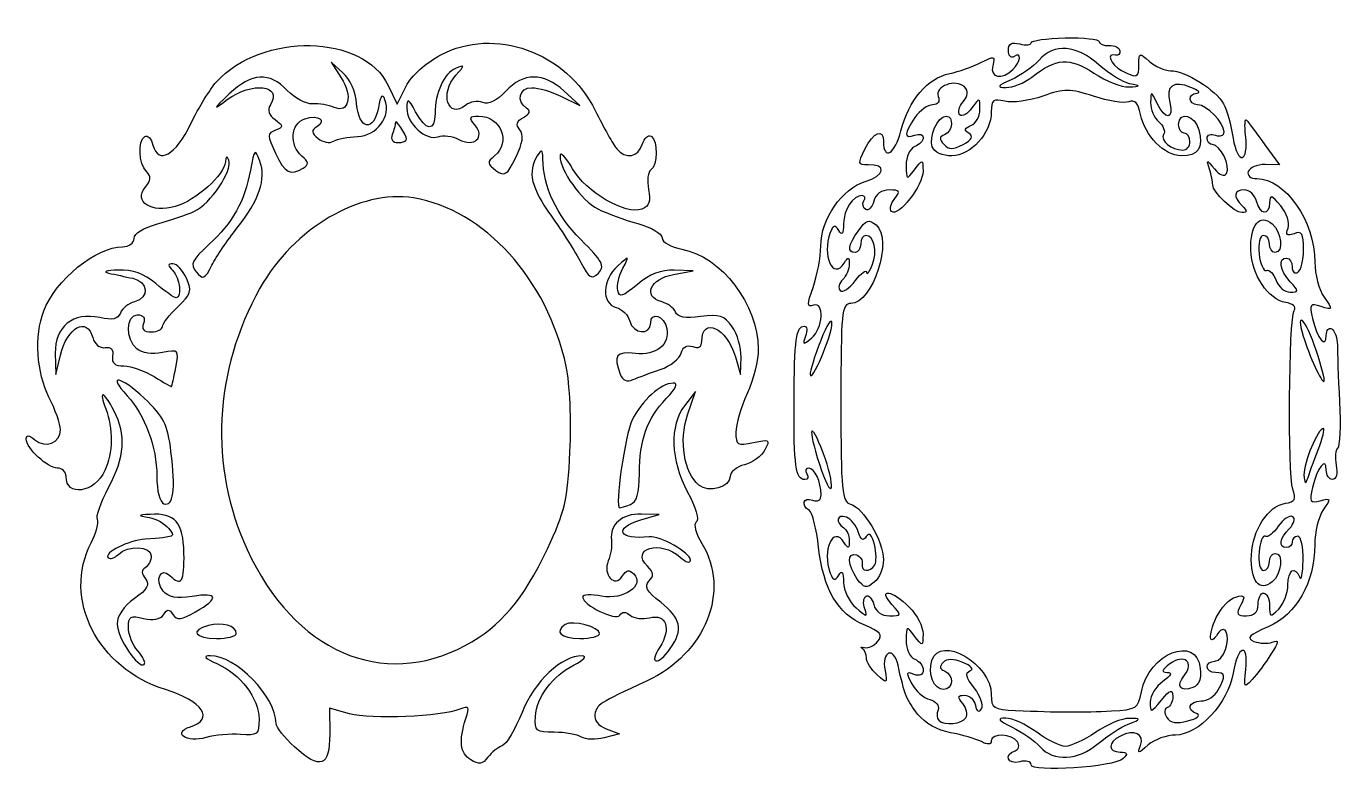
# Model space of a CAD drawing. Extents: x 3 to 159, y 5 to 166.
# Drawn here: x 76.9 to 158.6, y 5.4 to 51.8 of the extents above; entities that cross this region are included whole.
import ezdxf

# ---------------------------------------------------------------- set-up
doc = ezdxf.new("R2010")
doc.units = 0
doc.layers.get('0').update_dxf_attribs({"linetype": 'CONTINUOUS'})

msp = doc.modelspace()

# ---------------------------------------------------------------- linework, layer by layer
at = {"color": 7}
for points in [[(96.587437, 48.922599), (95.846336, 49.577236), (96.468901, 48.609819)], [(99.394232, 48.132063), (99.946386, 46.974183), (100.508612, 48.080097)], [(110.172381, 47.441816), (111.30139, 46.893895), (110.311578, 47.794593)], [(107.574302, 45.371517), (107.574302, 45.371665)], [(153.877634, 44.451246), (154.787163, 43.20581), (153.892607, 43.216526)], [(94.120166, 42.999192), (94.120168, 42.99934)], [(117.126229, 36.389971), (118.356949, 36.608115), (117.173153, 36.654555)], [(78.705578, 31.489243), (78.741688, 30.174457), (79.023125, 31.366584)], [(120.972371, 31.276769), (121.291922, 30.174605), (121.323743, 31.242638)], [(86.192492, 30.604404), (86.192468, 30.604553)], [(118.005995, 27.659841), (118.503867, 29.116123), (117.820903, 28.23418)], [(114.447534, 22.098312), (114.447534, 22.09846)], [(115.09375, 21.136721), (116.240277, 21.467768), (115.136943, 21.499589)], [(112.53611, 14.084911), (112.53611, 14.085059)], [(96.994123, 9.095923), (95.740794, 9.441979), (95.759976, 7.823925)], [(112.950911, 8.162168), (113.770852, 7.849071), (112.820765, 7.601471)]]:
    msp.add_lwpolyline(points, dxfattribs=at)
for points in [[(139.387842, 48.646763)], [(100.536267, 44.785486)], [(89.997182, 39.262428)], [(111.360995, 38.5631)], [(126.974248, 33.349457)], [(157.063707, 31.689096)], [(116.308248, 30.483125)], [(85.898133, 25.386853)], [(157.188199, 25.500153)], [(126.446881, 25.249195)], [(89.958333, 14.085324)], [(104.181929, 13.341345)], [(116.925831, 13.143235)], [(83.841344, 13.002152)], [(135.299818, 8.846844)], [(93.574309, 7.038792)], [(143.51109, 7.239587)], [(139.347226, 5.929757)]]:
    msp.add_lwpolyline(points, close=True, dxfattribs=at)
for points in [[(102.658333, 50.029105), (106.004413, 51.80616), (110.466682, 50.201933), (112.260869, 46.576906)], [(88.72361, 48.352673), (91.566833, 51.457503), (97.870589, 51.327174), (99.394232, 48.132063)], [(137.936121, 50.303115), (137.936121, 50.720564), (138.143425, 50.840034), (138.641677, 50.70974)], [(138.641677, 50.70974), (139.029734, 50.608259), (139.347234, 50.640311), (139.347234, 50.780958)], [(139.347234, 50.780958), (139.347234, 50.921608), (140.299734, 51.05822), (141.4639, 51.084546)], [(143.559276, 49.419843), (142.17704, 50.653902), (140.783964, 50.760953), (139.842872, 49.705424)], [(141.4639, 51.084546), (142.628067, 51.110872), (143.580567, 51.00801), (143.580567, 50.855973)], [(143.580567, 50.855973), (143.580567, 50.70394), (143.85838, 50.592151), (144.197927, 50.607558)], [(100.508612, 48.080097), (100.835373, 48.722844), (101.735689, 49.539099), (102.658333, 50.029105)], [(136.21652, 49.549619), (137.065914, 49.983903), (137.128348, 49.96811), (136.969127, 49.359241)], [(138.2889, 49.930013), (138.094871, 49.810096), (137.936121, 49.977995), (137.936121, 50.303115)], [(138.218344, 49.118623), (138.730268, 49.630547), (138.782851, 50.235292), (138.2889, 49.930013)], [(139.387842, 48.646763), (140.916313, 49.840414), (141.744094, 49.895408), (143.243811, 48.902943)], [(144.603621, 50.018207), (143.998804, 50.186212), (144.289169, 49.424042), (144.968487, 49.060478)], [(144.197927, 50.607558), (144.537475, 50.622983), (144.8391, 50.476819), (144.868204, 50.28279)], [(144.868204, 50.28279), (144.897308, 50.088763), (144.778246, 49.9697), (144.603621, 50.018207)], [(146.050011, 49.455522), (146.050011, 50.169675), (146.089113, 50.18037), (146.695149, 49.631912)], [(103.581668, 49.191508), (102.876972, 48.921088), (102.305556, 47.661825), (102.305556, 46.379252)], [(103.608693, 48.770868), (104.171763, 49.393057), (104.170205, 49.417348), (103.581668, 49.191508)], [(134.290083, 48.871402), (134.840197, 48.983958), (135.707091, 49.289152), (136.21652, 49.549619)], [(136.969127, 49.359241), (136.770547, 48.599881), (137.549554, 48.449836), (138.218344, 49.118623)], [(139.842872, 49.705424), (139.473249, 49.290862), (138.694583, 48.741449), (138.1125, 48.48451)], [(145.474899, 48.233166), (145.061578, 48.314203), (144.199546, 48.848208), (143.559276, 49.419843)], [(144.968487, 49.060478), (145.925876, 48.548102), (146.050011, 48.593444), (146.050011, 49.455522)], [(146.695149, 49.631912), (147.049977, 49.310795), (147.645289, 49.047477), (148.018066, 49.046749)], [(148.018066, 49.046749), (148.924518, 49.044897), (150.855045, 47.840683), (151.307927, 46.994464)], [(87.13611, 45.757494), (87.621181, 46.76108), (88.335556, 47.928908), (88.72361, 48.352673)], [(89.388548, 47.247903), (90.949031, 48.385373), (92.837696, 48.165467), (92.07714, 46.934863)], [(93.125451, 47.821736), (92.027251, 48.990713), (90.914064, 48.922408), (89.522927, 47.600682)], [(96.468901, 48.609819), (97.208702, 47.460225), (96.957221, 46.377238), (96.040776, 46.766147)], [(97.435797, 46.982322), (97.372501, 47.740922), (97.024775, 48.536196), (96.587437, 48.922599)], [(104.216573, 46.907098), (103.113078, 45.99128), (102.577971, 47.631932), (103.608693, 48.770868)], [(110.311578, 47.794593), (109.041546, 48.950282), (107.792594, 48.94245), (106.707847, 47.771971)], [(131.264107, 45.319921), (131.741558, 47.216055), (132.91167, 48.589372), (134.290083, 48.871402)], [(135.204994, 48.039724), (134.675682, 48.569036), (133.338644, 48.076998), (133.582124, 47.442504)], [(138.1125, 48.48451), (137.244931, 48.10156), (137.188662, 48.014864), (137.800342, 48.003542)], [(137.800342, 48.003542), (138.210737, 47.995948), (138.925112, 48.285397), (139.387842, 48.646763)], [(143.243811, 48.902943), (144.002784, 48.400679), (144.984354, 48.011353), (145.425075, 48.037776)], [(145.425075, 48.037776), (146.193756, 48.083864), (146.195785, 48.091818), (145.474899, 48.233166)], [(149.280607, 48.012771), (148.187974, 48.450577), (147.708292, 48.105679), (147.968406, 47.069296)], [(89.522927, 47.600682), (88.495778, 46.624782), (88.481204, 46.586524), (89.388548, 47.247903)], [(94.68625, 46.987526), (94.279178, 46.96591), (93.576817, 47.341279), (93.125451, 47.821736)], [(99.197964, 47.246675), (99.03727, 47.652514), (98.919705, 47.512925), (98.783997, 46.755161)], [(106.707847, 47.771971), (106.156387, 47.176939), (105.644781, 46.928252), (105.268869, 47.072502)], [(107.995305, 46.72716), (107.330735, 47.137741), (107.550016, 47.989736), (108.320298, 47.989736)], [(108.320298, 47.989736), (108.717988, 47.989736), (109.551425, 47.743171), (110.172381, 47.441816)], [(133.582124, 47.442504), (133.701406, 47.131661), (133.563947, 46.931395), (133.231348, 46.931395)], [(135.119213, 47.114211), (135.441457, 47.502493), (135.466971, 47.777747), (135.204994, 48.039724)], [(136.172213, 46.634969), (136.172213, 47.398268), (136.158957, 47.400911), (135.671888, 46.734791)], [(140.07996, 47.470134), (139.248142, 47.176653), (138.187359, 47.031958), (137.722666, 47.148586)], [(143.236939, 47.457513), (141.763747, 47.946831), (141.434743, 47.948146), (140.07996, 47.470134)], [(145.417791, 47.117058), (145.122844, 47.003872), (144.141457, 47.157082), (143.236939, 47.457513)], [(147.18611, 47.019586), (146.807944, 47.803708), (146.803012, 47.804231), (146.779425, 47.062779)], [(149.69948, 46.931392), (149.100918, 46.931392), (149.068793, 47.629027), (149.665965, 47.659309)], [(149.665965, 47.659309), (149.908501, 47.671612), (149.735088, 47.830663), (149.280607, 48.012771)], [(92.07714, 46.934863), (91.876861, 46.610807), (91.975128, 46.293979), (92.365002, 46.006763)], [(96.040776, 46.766147), (95.702863, 46.909548), (95.093327, 47.009169), (94.68625, 46.987526)], [(98.783997, 46.755161), (98.508122, 45.214725), (97.570092, 45.372777), (97.435797, 46.982322)], [(97.496376, 44.955994), (98.687755, 44.994761), (99.602195, 46.22578), (99.197964, 47.246675)], [(100.555793, 46.721477), (100.537695, 45.774364), (101.752535, 44.662392), (102.494363, 44.947054)], [(101.096223, 46.490411), (100.631628, 47.346796), (100.56826, 47.373889), (100.555793, 46.721477)], [(105.268869, 47.072502), (104.948056, 47.19561), (104.474521, 47.121178), (104.216573, 46.907098)], [(107.799349, 46.148702), (108.202891, 46.374532), (108.26573, 46.560028), (107.995305, 46.72716)], [(112.260869, 46.576906), (112.788586, 45.510699), (113.390159, 44.439909), (113.597698, 44.197373)], [(133.231348, 46.931395), (132.930551, 46.931395), (132.437315, 46.57857), (132.135269, 46.147342)], [(134.916061, 46.306065), (134.775535, 46.446591), (134.866952, 46.810255), (135.119213, 47.114211)], [(135.671888, 46.734791), (135.396711, 46.358466), (135.056586, 46.165535), (134.916061, 46.306065)], [(135.613465, 45.636505), (135.920776, 45.754433), (136.172213, 46.20374), (136.172213, 46.634969)], [(137.722666, 47.148586), (137.001882, 47.329497), (136.877766, 47.232462), (136.877766, 46.488038)], [(146.154201, 46.333365), (146.012479, 47.03404), (145.797537, 47.26278), (145.417791, 47.117058)], [(146.779425, 47.062779), (146.766301, 46.649976), (146.991927, 46.116052), (147.280831, 45.876281)], [(147.968406, 47.069296), (148.236273, 46.002027), (147.693496, 45.967536), (147.18611, 47.019586)], [(148.519438, 45.696669), (148.519438, 46.566124), (149.546956, 46.295051), (149.780649, 45.363942)], [(151.341656, 45.23899), (151.341656, 45.815665), (150.259037, 46.931392), (149.69948, 46.931392)], [(151.307927, 46.994464), (151.508161, 46.620327), (151.776247, 45.662218), (151.903673, 44.86533)], [(84.777942, 44.427307), (85.103951, 43.180654), (86.185505, 43.79073), (87.13611, 45.757494)], [(92.365002, 46.006763), (92.901222, 45.61173), (92.903834, 45.550071), (92.39273, 45.351748)], [(94.031975, 43.742692), (93.230152, 44.408146), (93.340481, 45.779449), (94.218252, 46.058045)], [(94.218252, 46.058045), (95.071769, 46.328939), (95.613577, 45.963171), (94.958503, 45.558313)], [(99.841513, 45.813877), (99.838682, 45.684223), (99.749906, 45.353494), (99.644541, 45.07892)], [(100.536267, 44.785486), (100.528408, 45.085693), (99.847908, 46.092951), (99.841513, 45.813877)], [(102.305556, 46.379252), (102.305556, 45.238691), (101.74746, 45.289994), (101.096223, 46.490411)], [(104.787406, 45.681709), (104.407123, 46.139941), (104.442903, 46.225846), (105.014027, 46.225846)], [(105.014027, 46.225846), (106.40605, 46.225846), (107.050184, 44.619907), (106.00581, 43.753156)], [(107.574302, 45.371665), (107.307166, 45.69355), (107.369279, 45.908018), (107.799349, 46.148702)], [(132.135269, 46.147342), (131.443241, 45.159332), (131.436377, 44.779419), (132.115266, 45.039931)], [(133.212607, 44.311104), (132.972606, 44.936545), (133.548557, 46.225828), (134.067955, 46.225828)], [(134.067955, 46.225828), (134.567546, 46.225828), (134.483329, 45.253794), (133.96735, 45.064601)], [(136.877766, 46.488038), (136.877766, 45.17594), (135.600781, 43.756384), (134.420462, 43.756384)], [(148.68875, 43.756392), (147.649441, 43.756392), (146.423266, 45.00309), (146.154201, 46.333365)], [(147.280831, 45.876281), (147.569735, 45.636511), (147.708146, 45.281824), (147.588412, 45.088088)], [(152.681006, 45.032472), (152.60442, 45.688478), (152.637688, 46.106286), (152.754933, 45.960943)], [(152.754933, 45.960943), (152.872175, 45.815597), (153.377392, 45.136237), (153.877634, 44.451246)], [(84.369495, 42.783575), (83.887987, 43.265082), (83.825538, 44.689305), (84.273782, 44.966337)], [(84.273782, 44.966337), (84.44575, 45.07262), (84.672625, 44.830055), (84.777942, 44.427307)], [(92.39273, 45.351748), (91.875631, 45.151098), (91.875631, 45.03212), (92.39273, 43.926932)], [(94.958503, 45.558313), (94.606785, 45.340939), (94.624536, 45.187582), (95.041458, 44.841567)], [(95.992037, 44.66104), (96.223127, 44.803862), (96.900079, 44.936593), (97.496376, 44.955994)], [(99.644541, 45.07892), (99.530368, 44.781399), (99.672905, 44.579696), (99.997321, 44.579696)], [(102.494363, 44.947054), (102.806688, 45.066908), (103.385268, 44.992076), (103.780095, 44.780769)], [(103.780095, 44.780769), (104.739609, 44.267255), (105.440808, 44.89441), (104.787406, 45.681709)], [(107.329264, 43.664555), (107.766408, 44.563271), (107.836994, 45.054994), (107.574302, 45.371517)], [(115.183571, 44.467079), (115.307629, 44.857953), (115.556451, 45.086709), (115.73651, 44.975425)], [(115.73651, 44.975425), (116.168339, 44.708543), (116.158042, 43.150676), (115.722673, 42.881598)], [(129.02642, 44.175841), (129.554989, 45.235384), (130.175011, 45.496287), (130.175011, 44.659166)], [(130.175011, 44.659166), (130.175011, 43.429399), (130.898612, 43.868406), (131.264107, 45.319921)], [(132.115266, 45.039931), (132.406308, 45.151617), (132.644433, 45.084243), (132.644433, 44.890216)], [(133.96735, 45.064601), (133.635657, 44.94298), (133.62627, 44.796461), (133.929477, 44.473355)], [(135.123663, 44.46719), (135.680379, 44.765132), (135.787352, 44.969306), (135.484735, 45.156329)], [(135.484735, 45.156329), (135.167224, 45.352563), (135.200906, 45.478195), (135.613465, 45.636505)], [(147.588412, 45.088088), (147.352964, 44.707125), (148.069954, 44.123319), (148.784022, 44.114569)], [(148.872215, 45.167502), (148.678188, 45.167502), (148.519438, 45.405627), (148.519438, 45.696669)], [(149.780649, 45.363942), (150.062745, 44.23999), (149.734267, 43.756392), (148.68875, 43.756392)], [(149.224992, 44.638336), (149.224992, 44.929377), (149.066242, 45.167502), (148.872215, 45.167502)], [(150.283323, 44.852468), (150.283323, 45.067254), (150.521448, 45.151614), (150.812489, 45.039928)], [(150.812489, 45.039928), (151.103531, 44.928245), (151.341656, 45.017809), (151.341656, 45.23899)], [(151.903673, 44.86533), (152.17825, 43.148213), (152.883285, 43.299809), (152.681006, 45.032472)], [(91.421498, 43.428118), (91.115428, 44.235193), (91.080751, 44.202585), (90.832929, 42.874605)], [(95.041458, 44.841567), (95.333185, 44.599455), (95.760945, 44.518218), (95.992037, 44.66104)], [(99.997321, 44.579696), (100.296713, 44.579696), (100.539235, 44.6723), (100.536267, 44.785486)], [(109.004896, 43.580161), (108.998785, 44.165091), (108.939065, 44.195246), (108.655556, 43.756551)], [(113.597698, 44.197373), (114.163888, 43.535708), (114.929277, 43.665876), (115.183571, 44.467079)], [(129.229461, 43.205702), (128.581708, 43.185699), (128.567159, 43.255229), (129.02642, 44.175841)], [(132.115266, 44.334374), (131.824198, 44.222683), (131.5861, 43.699168), (131.5861, 43.170875)], [(132.644433, 44.890216), (132.644433, 44.696187), (132.406308, 44.44606), (132.115266, 44.334374)], [(134.420462, 43.756384), (133.84109, 43.756384), (133.336559, 43.988096), (133.212607, 44.311104)], [(133.929477, 44.473355), (134.244017, 44.138167), (134.506369, 44.136813), (135.123663, 44.46719)], [(148.784022, 44.114569), (149.026555, 44.111738), (149.224992, 44.347294), (149.224992, 44.638336)], [(150.623691, 44.461946), (150.436487, 44.461946), (150.283323, 44.63768), (150.283323, 44.852468)], [(151.500491, 42.669674), (151.770929, 43.107234), (151.10819, 44.461946), (150.623691, 44.461946)], [(89.28063, 43.38143), (89.240074, 42.578565), (87.433923, 40.97034), (86.163658, 40.606033)], [(87.353545, 40.311517), (88.349857, 40.765468), (89.746225, 42.84822), (89.486198, 43.492476)], [(89.486198, 43.492476), (89.369273, 43.782173), (89.298952, 43.744184), (89.28063, 43.38143)], [(89.997182, 39.262428), (91.377281, 40.991682), (91.836325, 42.334251), (91.421498, 43.428118)], [(92.39273, 43.926932), (92.973295, 42.686089), (93.327064, 42.496092), (94.120166, 42.999192)], [(94.120168, 42.99934), (94.485725, 43.231229), (94.467974, 43.380845), (94.031975, 43.742692)], [(106.00581, 43.753156), (105.533859, 43.36147), (105.543972, 43.258647), (106.093988, 42.856465)], [(106.093988, 42.856465), (106.641511, 42.456105), (106.788111, 42.552009), (107.329264, 43.664555)], [(108.655556, 43.756551), (108.036508, 42.798638), (108.285553, 41.740807), (109.539318, 40.002709)], [(111.360995, 38.5631), (109.856468, 40.067627), (109.023052, 41.842304), (109.004896, 43.580161)], [(110.076096, 43.756403), (110.064561, 42.857603), (111.395827, 40.994661), (112.432325, 40.459118)], [(110.851328, 42.959753), (110.428683, 43.68895), (110.07983, 44.047444), (110.076096, 43.756403)], [(132.104048, 42.895218), (132.610275, 43.564508), (132.622248, 43.562487), (132.633215, 42.805927)], [(150.43091, 42.933797), (150.233232, 43.556367), (150.244903, 43.556648), (150.749823, 42.94155)], [(84.294618, 41.792901), (84.660655, 42.233951), (84.678816, 42.474253), (84.369495, 42.783575)], [(90.832929, 42.874605), (90.46664, 40.91182), (89.746944, 39.616777), (88.271056, 38.264685)], [(115.166873, 40.448042), (114.158863, 40.061232), (111.702805, 41.490694), (110.851328, 42.959753)], [(115.722673, 42.881598), (115.535001, 42.765612), (115.4709, 42.223462), (115.580226, 41.676825)], [(129.040707, 42.154967), (130.261267, 42.516618), (130.391495, 43.241561), (129.229461, 43.205702)], [(132.633215, 42.805927), (132.645915, 41.928381), (131.076121, 39.916997), (130.683897, 40.308284)], [(131.5861, 43.170875), (131.5861, 42.250638), (131.607795, 42.239097), (132.104048, 42.895218)], [(150.6361, 41.96366), (150.6361, 42.14182), (150.543765, 42.578382), (150.43091, 42.933797)], [(150.749823, 42.94155), (151.074387, 42.546156), (151.36018, 42.442646), (151.500491, 42.669674)], [(152.846021, 42.786263), (152.758481, 42.532348), (152.985568, 42.34529), (153.381371, 42.34529)], [(153.892607, 43.216526), (153.400601, 43.222426), (152.92964, 43.028799), (152.846021, 42.786263)], [(86.163658, 40.606033), (84.694554, 40.1847), (83.558594, 40.906049), (84.294618, 41.792901)], [(100.971326, 41.139192), (97.623892, 41.674471), (93.527618, 39.270649), (91.429626, 35.539831)], [(115.580226, 41.676825), (115.728073, 40.937595), (115.622165, 40.622754), (115.166873, 40.448042)], [(126.278971, 38.147982), (126.299608, 39.842763), (127.598802, 41.727736), (129.040707, 42.154967)], [(152.470546, 40.228623), (151.973658, 40.228623), (150.6361, 41.493699), (150.6361, 41.96366)], [(153.381371, 42.34529), (155.153098, 42.34529), (156.986121, 39.700144), (156.986121, 37.143449)], [(110.461475, 30.661319), (109.295991, 36.095768), (105.364235, 40.436739), (100.971326, 41.139192)], [(128.855256, 41.286951), (128.27108, 41.286951), (127.705496, 40.431918), (127.700143, 39.540701)], [(129.070796, 40.433352), (128.895663, 40.541588), (128.843701, 40.777927), (128.955334, 40.95855)], [(128.955334, 40.95855), (129.066965, 41.139168), (129.021927, 41.286951), (128.855256, 41.286951)], [(129.572689, 40.93814), (129.47178, 40.552267), (129.245929, 40.325111), (129.070796, 40.433352)], [(130.537937, 41.639728), (130.054318, 41.639728), (129.686185, 41.37215), (129.572689, 40.93814)], [(130.873468, 41.102034), (131.250444, 41.556265), (131.198358, 41.639728), (130.537937, 41.639728)], [(130.683897, 40.308284), (130.542729, 40.449116), (130.628033, 40.806304), (130.873468, 41.102034)], [(152.609404, 41.639736), (151.941371, 41.639736), (151.884848, 41.237654), (152.470546, 40.651957)], [(153.356106, 40.93418), (153.254625, 41.322236), (152.918612, 41.639736), (152.609404, 41.639736)], [(154.175616, 40.845986), (154.159609, 40.002886), (153.583431, 40.064888), (153.356106, 40.93418)], [(154.863483, 40.652356), (154.290297, 41.339871), (154.185564, 41.369348), (154.175616, 40.845986)], [(85.051826, 39.53179), (85.845745, 39.745568), (86.881518, 40.096445), (87.353545, 40.311517)], [(112.432325, 40.459118), (112.97448, 40.178998), (114.092749, 39.768296), (114.917368, 39.546451)], [(152.470546, 40.651957), (152.799804, 40.322698), (152.799804, 40.228623), (152.470546, 40.228623)], [(153.002043, 37.888902), (152.957308, 39.467152), (153.53761, 40.189227), (154.325328, 39.535476)], [(155.319667, 39.268194), (155.444711, 39.594052), (155.247872, 40.191296), (154.863483, 40.652356)], [(83.608333, 38.627529), (83.608333, 38.932437), (84.198135, 39.301912), (85.051826, 39.53179)], [(88.437813, 36.960022), (88.713106, 37.496652), (89.414824, 38.532737), (89.997182, 39.262428)], [(109.539318, 40.002709), (110.219413, 39.059892), (111.044056, 37.769432), (111.371856, 37.13502)], [(114.917368, 39.546451), (115.741987, 39.324605), (116.416675, 38.928757), (116.416675, 38.666788)], [(127.39646, 39.111669), (127.158517, 39.487033), (127.052565, 39.463353), (126.872693, 38.994622)], [(127.700143, 39.540701), (127.69636, 38.913557), (127.604406, 38.783625), (127.39646, 39.111669)], [(129.714191, 39.466316), (130.803991, 38.561862), (129.520125, 34.584188), (128.138386, 34.584156)], [(128.619274, 39.108605), (129.083805, 39.77182), (129.272001, 39.833301), (129.714191, 39.466316)], [(154.325328, 39.535476), (154.930464, 39.033257), (155.067706, 37.75918), (154.516667, 37.75918)], [(155.690133, 38.921587), (155.247956, 38.751907), (155.154945, 38.838931), (155.319667, 39.268194)], [(82.885259, 38.111957), (83.284333, 38.111957), (83.608333, 38.342977), (83.608333, 38.627529)], [(112.461527, 36.47522), (112.884572, 36.898265), (112.727124, 37.196972), (111.360995, 38.5631)], [(116.416675, 38.666788), (116.416675, 38.402511), (116.961695, 38.088234), (117.64101, 37.960792)], [(126.872693, 38.994622), (126.325527, 37.568725), (127.043273, 35.997269), (127.739585, 37.096613)], [(128.4111, 37.759169), (127.907846, 37.759169), (127.97387, 38.187162), (128.619274, 39.108605)], [(129.078913, 38.817502), (128.905646, 38.817502), (128.763879, 38.579377), (128.763879, 38.288336)], [(129.480572, 36.965813), (129.820175, 37.810734), (129.601793, 38.817502), (129.078913, 38.817502)], [(153.788758, 38.817513), (153.578044, 38.817513), (153.462082, 38.315003), (153.524175, 37.670986)], [(154.16389, 38.288346), (154.16389, 38.579388), (153.99508, 38.817513), (153.788758, 38.817513)], [(156.280546, 37.945317), (156.280546, 38.925018), (156.171022, 39.10612), (155.690133, 38.921587)], [(77.986332, 34.120241), (78.710105, 36.035872), (81.258032, 38.111957), (82.885259, 38.111957)], [(88.271056, 38.264685), (87.184762, 37.269507), (87.072004, 37.026921), (87.471808, 36.545187)], [(113.976253, 36.770699), (114.400989, 37.579739), (114.399684, 37.58029), (113.645781, 36.910902)], [(117.64101, 37.960792), (120.102503, 37.499012), (122.398401, 34.50748), (122.398401, 31.761957)], [(125.802075, 35.585448), (126.05585, 36.295931), (126.270456, 37.449069), (126.278971, 38.147982)], [(128.763879, 38.288336), (128.763879, 37.997294), (128.605129, 37.759169), (128.4111, 37.759169)], [(155.174654, 34.647153), (154.097167, 34.807192), (153.044893, 36.377293), (153.002043, 37.888902)], [(153.524175, 37.670986), (153.584976, 37.040394), (153.785612, 36.575921), (153.970035, 36.638817)], [(154.516667, 37.75918), (154.32264, 37.75918), (154.16389, 37.997305), (154.16389, 38.288346)], [(155.927766, 36.524457), (156.121796, 36.644374), (156.280546, 37.283758), (156.280546, 37.945317)], [(86.014785, 37.053623), (85.679642, 37.053623), (85.677965, 36.959548), (86.007244, 36.63029)], [(86.855829, 36.153452), (86.630248, 36.648546), (86.251777, 37.053623), (86.014785, 37.053623)], [(87.471808, 36.545187), (87.886738, 36.045227), (87.991625, 36.090265), (88.437813, 36.960022)], [(111.371856, 37.13502), (111.882589, 36.146573), (112.038482, 36.052175), (112.461527, 36.47522)], [(113.645781, 36.910902), (112.689196, 36.061552), (112.640875, 34.583132), (113.561834, 34.342298)], [(113.660335, 35.395678), (113.599561, 35.705209), (113.741721, 36.323971), (113.976253, 36.770699)], [(128.052923, 37.035978), (128.055754, 36.735234), (127.870469, 36.301318), (127.640871, 36.07172)], [(127.739585, 37.096613), (127.991785, 37.494789), (128.048499, 37.483815), (128.052923, 37.035978)], [(129.131174, 36.524451), (129.14779, 36.330422), (129.305016, 36.529029), (129.480572, 36.965813)], [(155.453268, 35.934875), (154.801446, 36.655137), (154.683481, 37.406403), (155.222213, 37.406403)], [(155.222213, 37.406403), (155.416239, 37.406403), (155.574989, 37.158906), (155.574989, 36.856413)], [(155.574989, 36.856413), (155.574989, 36.553921), (155.733739, 36.404542), (155.927766, 36.524457)], [(156.986121, 37.143449), (156.986121, 36.40428), (157.245455, 35.429251), (157.562423, 34.976718)], [(82.611148, 36.659923), (81.898432, 36.637407), (81.632801, 36.551862), (82.020854, 36.469799)], [(82.020854, 36.469799), (82.408911, 36.387738), (83.083598, 36.244379), (83.520161, 36.151222)], [(84.955131, 35.818903), (84.219743, 36.437689), (83.520338, 36.688636), (82.611148, 36.659923)], [(83.520161, 36.151222), (84.49151, 35.94395), (84.569199, 34.937663), (83.632757, 34.692778)], [(86.007244, 36.63029), (86.442545, 36.194992), (86.598315, 34.936957), (86.216921, 34.936957)], [(86.319098, 34.375286), (87.156425, 35.151698), (87.21852, 35.357427), (86.855829, 36.153452)], [(117.173153, 36.654555), (116.359969, 36.686445), (115.64208, 36.408569), (114.880096, 35.766941)], [(116.361583, 34.700948), (115.18922, 35.007531), (115.70068, 36.137294), (117.126229, 36.389971)], [(127.640871, 36.07172), (127.411268, 35.842117), (127.342752, 35.534931), (127.488609, 35.389074)], [(127.488609, 35.389074), (127.634463, 35.243217), (128.056913, 35.518384), (128.427385, 36.000555)], [(128.427385, 36.000555), (128.797854, 36.482724), (129.114561, 36.718478), (129.131174, 36.524451)], [(153.970035, 36.638817), (154.154455, 36.701714), (154.427153, 36.423902), (154.576029, 36.021457)], [(154.576029, 36.021457), (154.724902, 35.61901), (155.114554, 35.289736), (155.441917, 35.289736)], [(86.216921, 34.936957), (86.099407, 34.936957), (85.531605, 35.333832), (84.955131, 35.818903)], [(91.429626, 35.539831), (88.553166, 30.424678), (88.258766, 24.435374), (90.630949, 19.291528)], [(114.880096, 35.766941), (113.971634, 35.00197), (113.750833, 34.934766), (113.660335, 35.395678)], [(125.817553, 34.476664), (125.418892, 34.323684), (125.416352, 34.50559), (125.802075, 35.585448)], [(155.441917, 35.289736), (155.996206, 35.289736), (155.996987, 35.334093), (155.453268, 35.934875)], [(83.632757, 34.692778), (83.258126, 34.594808), (82.86138, 34.279528), (82.751105, 33.992156)], [(85.372223, 33.158792), (85.372223, 33.344967), (85.798319, 33.892389), (86.319098, 34.375286)], [(113.561834, 34.342298), (113.931951, 34.24551), (114.313962, 33.863497), (114.410752, 33.493379)], [(117.25143, 34.050909), (117.153523, 34.30605), (116.753092, 34.59857), (116.361583, 34.700948)], [(125.699226, 32.422513), (126.425471, 33.013264), (126.525412, 34.748295), (125.817553, 34.476664)], [(128.138386, 34.584156), (127.584541, 34.58414), (127.529156, 34.024525), (127.529156, 28.428614)], [(155.705556, 34.15724), (155.837826, 34.371261), (155.608716, 34.582679), (155.174654, 34.647153)], [(157.063707, 31.689096), (156.444169, 33.557427), (155.743802, 34.315858), (156.263438, 32.555707)], [(157.372248, 34.397207), (156.677733, 34.617636), (156.627904, 34.546749), (156.841494, 33.642189)], [(157.562423, 34.976718), (158.118114, 34.183357), (158.111314, 34.162635), (157.372248, 34.397207)], [(78.316667, 28.763346), (77.54289, 30.281068), (77.401581, 32.572574), (77.986332, 34.120241)], [(81.477644, 33.705318), (79.81869, 34.069689), (78.660143, 33.14351), (78.705578, 31.489243)], [(79.023125, 31.366584), (79.43365, 33.1055), (80.691122, 33.788982), (81.038179, 32.461838)], [(82.751105, 33.992156), (82.604808, 33.610915), (82.260533, 33.533368), (81.477644, 33.705318)], [(83.785596, 31.76138), (83.063972, 32.360127), (83.090414, 33.878623), (83.822466, 33.878623)], [(83.822466, 33.878623), (84.18145, 33.878623), (84.314898, 33.684541), (84.186313, 33.349457)], [(114.410752, 33.493379), (114.622601, 32.683265), (115.711116, 32.58752), (115.711116, 33.379003)], [(115.711116, 33.379003), (115.711116, 34.110417), (116.558539, 33.821944), (116.710386, 33.038841)], [(118.815308, 33.772904), (117.855585, 33.644179), (117.374704, 33.729663), (117.25143, 34.050909)], [(120.778365, 33.134729), (120.291415, 33.829948), (119.984496, 33.929727), (118.815308, 33.772904)], [(118.88611, 32.232708), (118.88611, 33.795137), (120.449975, 33.07856), (120.972371, 31.276769)], [(126.974248, 33.349457), (126.970253, 33.737513), (126.657055, 33.261263), (126.27823, 32.291123)], [(155.615203, 23.05299), (155.28762, 23.961511), (155.366109, 33.608005), (155.705556, 34.15724)], [(156.841494, 33.642189), (157.131004, 32.416099), (157.691677, 31.724957), (157.691677, 32.594166)], [(84.186313, 33.349457), (84.048195, 32.989523), (84.205363, 32.82029), (84.677737, 32.82029)], [(84.677737, 32.82029), (85.059703, 32.82029), (85.372223, 32.972616), (85.372223, 33.158792)], [(116.710386, 33.038841), (116.907556, 32.021973), (116.045086, 31.334332), (114.760587, 31.48429)], [(121.323743, 31.242638), (121.341232, 31.830058), (121.095823, 32.681497), (120.778365, 33.134729)], [(124.618845, 28.435295), (124.63681, 32.40926), (124.74063, 33.173069), (125.26278, 33.173069)], [(125.26278, 33.173069), (125.429963, 33.173069), (125.462631, 32.895257), (125.335377, 32.555707)], [(125.617732, 30.174457), (125.66808, 29.546135), (126.981733, 32.620815), (126.974248, 33.349457)], [(157.691677, 32.594166), (157.691677, 32.935466), (157.847996, 33.118094), (158.039057, 33.000016)], [(158.039057, 33.000016), (158.230115, 32.881935), (158.38497, 32.436004), (158.383182, 32.009056)], [(81.038179, 32.461838), (81.14474, 32.054353), (81.469622, 31.790696), (81.798901, 31.844475)], [(81.798901, 31.844475), (82.175646, 31.906012), (82.337926, 31.725674), (82.269973, 31.320986)], [(117.598515, 31.490774), (117.704002, 31.894158), (117.962863, 32.040901), (118.324299, 31.902207)], [(118.324299, 31.902207), (118.689088, 31.762226), (118.88611, 31.878103), (118.88611, 32.232708)], [(125.335377, 32.555707), (125.132764, 32.015078), (125.177992, 31.998523), (125.699226, 32.422513)], [(126.27823, 32.291123), (125.899407, 31.320986), (125.602185, 30.368486), (125.617732, 30.174457)], [(156.263438, 32.555707), (156.62838, 31.319557), (157.420257, 29.609068), (157.561986, 29.750795)], [(158.383182, 32.009056), (158.38133, 31.582111), (158.441451, 29.998408), (158.516638, 28.489714)], [(82.269973, 31.320986), (82.196384, 30.882712), (82.401058, 30.703083), (82.975529, 30.701768)], [(85.362074, 31.530772), (84.745354, 31.407425), (84.097982, 31.502125), (83.785596, 31.76138)], [(86.192468, 30.604553), (86.402437, 31.708146), (86.379095, 31.734175), (85.362074, 31.530772)], [(114.760587, 31.48429), (113.568387, 31.623471), (113.369066, 31.348812), (113.81636, 30.183185)], [(116.308243, 30.483125), (116.927712, 30.692468), (117.508335, 31.145911), (117.598515, 31.490774)], [(122.398401, 31.761957), (122.398401, 31.082861), (122.084388, 29.835213), (121.700594, 28.989406)], [(157.561986, 29.750795), (157.621655, 29.810464), (157.397429, 30.682697), (157.063707, 31.689096)], [(84.240473, 28.696722), (82.762177, 30.103739), (81.880422, 30.227257), (83.178531, 28.845484)], [(82.975529, 30.701768), (83.420596, 30.70071), (84.260994, 30.404927), (84.843078, 30.044393)], [(85.938932, 29.42889), (85.959569, 29.450903), (86.073668, 29.979879), (86.192492, 30.604404)], [(110.695028, 25.377682), (110.786915, 27.285942), (110.683466, 29.626184), (110.461475, 30.661319)], [(114.61011, 29.853692), (114.92462, 29.990529), (115.688785, 30.273776), (116.308248, 30.483125)], [(84.843078, 30.044393), (85.425161, 29.683861), (85.918294, 29.406884), (85.938932, 29.42889)], [(113.81636, 30.183185), (113.960331, 29.807998), (114.239114, 29.692275), (114.61011, 29.853692)], [(117.10003, 29.637445), (116.344697, 29.625777), (115.15017, 28.55005), (114.562411, 27.352236)], [(116.681501, 28.675153), (117.295255, 29.318508), (117.436233, 29.642649), (117.10003, 29.637445)], [(79.022223, 26.737403), (79.022223, 27.090523), (78.704723, 28.002196), (78.316667, 28.763346)], [(82.364551, 27.898921), (81.702325, 29.179528), (81.386, 29.263597), (81.853175, 28.034824)], [(83.178531, 28.845484), (84.271154, 27.682439), (85.019444, 25.658122), (85.019444, 23.865335)], [(85.898133, 25.386853), (85.688276, 27.068968), (85.449254, 27.546229), (84.240473, 28.696722)], [(115.005556, 24.015623), (115.005556, 26.108409), (115.473205, 27.408582), (116.681501, 28.675153)], [(121.700594, 28.989406), (121.3168, 28.143597), (121.002785, 27.059422), (121.002785, 26.580124)], [(81.853175, 28.034824), (82.312693, 26.826205), (82.287764, 25.291092), (81.790908, 24.200615)], [(82.016539, 23.144705), (83.032835, 25.056097), (83.132261, 26.414333), (82.364551, 27.898921)], [(117.820903, 28.23418), (116.860238, 26.993644), (116.931654, 24.882409), (118.002317, 22.871179)], [(125.294676, 23.648069), (124.716088, 23.648069), (124.600888, 24.464089), (124.618845, 28.435295)], [(127.529156, 28.428614), (127.529156, 22.932176), (127.593363, 22.2563), (128.1288, 22.116291)], [(158.516638, 28.489714), (158.591829, 26.98102), (158.537619, 25.675122), (158.396212, 25.587714)], [(114.562411, 27.352236), (114.113331, 26.437042), (113.458072, 21.88418), (113.775434, 21.88418)], [(118.698838, 23.304328), (117.774977, 24.071067), (117.458733, 26.05909), (118.005995, 27.659841)], [(126.446881, 25.249195), (125.606257, 27.450338), (125.427285, 26.990773), (126.193976, 24.599789)], [(76.905556, 26.160706), (76.905556, 26.435796), (77.06573, 26.42375), (77.43023, 26.121241)], [(78.845833, 24.353623), (78.2276, 24.353623), (76.905556, 25.584917), (76.905556, 26.160706)], [(77.43023, 26.121241), (78.107876, 25.558848), (79.022223, 25.912733), (79.022223, 26.737403)], [(121.002785, 26.580124), (121.002785, 25.789856), (121.104268, 25.730965), (122.092183, 25.947947)], [(122.092183, 25.947947), (123.097086, 26.168662), (123.152532, 26.132941), (122.807045, 25.487389)], [(157.521479, 26.823069), (157.171895, 26.823069), (156.281953, 24.700762), (156.308406, 23.930171)], [(157.188199, 25.500153), (157.461966, 26.227757), (157.611942, 26.823069), (157.521479, 26.823069)], [(85.460417, 22.144982), (86.05089, 21.942893), (86.194813, 23.00881), (85.898133, 25.386853)], [(109.290612, 19.342224), (110.374792, 21.625208), (110.550746, 22.381353), (110.695028, 25.377682)], [(122.807045, 25.487389), (122.601048, 25.102484), (122.031445, 24.6869), (121.541257, 24.563872)], [(156.513353, 23.648069), (156.610756, 23.939111), (156.914437, 24.772549), (157.188199, 25.500153)], [(158.396212, 25.587714), (158.254787, 25.500311), (158.215669, 25.028131), (158.309281, 24.538435)], [(121.541257, 24.563872), (121.051069, 24.44084), (120.650008, 24.115779), (120.650008, 23.841512)], [(126.193976, 24.599789), (126.540279, 23.519834), (126.875437, 22.86649), (126.938783, 23.147914)], [(126.938783, 23.147914), (127.002127, 23.429336), (126.780769, 24.374914), (126.446881, 25.249195)], [(157.691677, 24.247779), (157.691677, 25.105588), (157.126937, 24.387569), (156.837033, 23.161167)], [(158.309281, 24.538435), (158.409066, 24.016436), (158.316504, 23.648059), (158.085581, 23.648059)], [(79.375, 23.845279), (79.375, 24.12487), (79.136875, 24.353623), (78.845833, 24.353623)], [(81.790908, 24.200615), (81.157913, 22.811346), (79.375, 22.549112), (79.375, 23.845279)], [(85.019444, 23.865335), (85.019444, 22.925466), (85.196339, 22.235358), (85.460417, 22.144982)], [(114.447534, 22.09846), (114.849754, 22.252657), (115.005556, 22.787983), (115.005556, 24.015623)], [(120.650008, 23.841512), (120.650008, 23.156632), (119.318503, 22.790052), (118.698838, 23.304328)], [(125.530324, 24.353623), (125.345605, 24.353623), (125.292583, 24.194873), (125.4125, 24.000846)], [(125.4125, 24.000846), (125.532417, 23.806819), (125.479395, 23.648069), (125.294676, 23.648069)], [(126.294444, 22.699528), (126.294444, 23.51504), (125.907057, 24.353623), (125.530324, 24.353623)], [(156.308406, 23.930171), (156.325419, 23.435112), (156.405284, 23.325156), (156.513353, 23.648069)], [(158.085581, 23.648059), (157.868935, 23.648059), (157.691677, 23.917934), (157.691677, 24.247779)], [(81.325402, 21.162245), (81.218098, 21.335865), (81.52911, 22.227971), (82.016539, 23.144705)], [(155.152217, 22.171044), (155.751329, 22.260346), (155.84006, 22.429372), (155.615203, 23.05299)], [(156.837033, 23.161167), (156.624412, 22.2617), (156.679466, 22.16672), (157.316824, 22.333389)], [(113.775434, 21.88418), (113.838178, 21.88418), (114.140626, 21.980538), (114.447534, 22.098312)], [(118.002317, 22.871179), (118.505549, 21.925859), (118.73769, 21.128522), (118.544456, 21.009097)], [(125.572586, 21.717865), (125.028788, 22.05395), (125.187411, 22.586281), (125.765277, 22.364533)], [(125.765277, 22.364533), (126.093106, 22.238732), (126.294444, 22.366385), (126.294444, 22.699528)], [(128.1288, 22.116291), (128.933699, 21.90582), (130.172034, 19.815278), (130.173669, 18.664169)], [(153.040249, 18.954657), (153.098415, 20.501898), (154.090508, 22.012788), (155.152217, 22.171044)], [(157.316824, 22.333389), (157.98642, 22.508493), (158.000036, 22.469192), (157.511456, 21.771644)], [(84.601664, 21.483357), (83.810023, 21.436801), (83.808509, 21.430684), (84.552854, 21.285787)], [(84.552854, 21.285787), (84.975327, 21.203547), (85.510701, 20.907669), (85.742576, 20.628277)], [(86.702702, 19.081991), (86.658947, 21.002866), (86.158451, 21.574906), (84.601664, 21.483357)], [(115.136943, 21.499589), (113.920749, 21.534654), (113.146769, 20.861827), (113.270146, 19.876746)], [(126.144761, 19.426603), (126.015128, 20.57242), (125.757646, 21.603491), (125.572586, 21.717865)], [(127.868519, 21.311338), (127.290753, 21.533048), (127.156721, 20.988647), (127.705559, 20.649446)], [(128.612643, 20.393856), (128.48703, 20.789622), (128.152176, 21.202494), (127.868519, 21.311338)], [(155.601842, 21.338421), (155.419605, 21.451054), (155.018454, 21.183362), (154.710397, 20.743553)], [(155.401317, 20.601765), (155.699365, 20.899813), (155.787521, 21.223666), (155.601842, 21.338421)], [(157.511456, 21.771644), (157.222521, 21.359133), (156.982636, 20.382259), (156.978374, 19.600812)], [(80.936211, 19.716679), (81.257571, 20.338116), (81.432707, 20.988621), (81.325402, 21.162245)], [(85.742576, 20.628277), (86.193069, 20.085465), (86.192511, 20.085201), (84.302756, 19.942336)], [(115.614342, 20.091987), (113.746494, 19.853135), (113.356795, 20.635195), (115.09375, 21.136721)], [(118.544456, 21.009097), (118.349387, 20.888539), (118.498766, 20.320929), (118.897781, 19.666516)], [(127.739598, 19.724505), (127.043286, 20.823849), (126.325543, 19.252393), (126.872706, 17.826498)], [(127.705559, 20.649446), (127.899586, 20.529531), (128.055907, 20.162972), (128.052936, 19.834876)], [(154.710397, 20.743553), (154.402345, 20.303747), (154.034297, 20.023278), (153.892512, 20.12029)], [(155.222223, 19.414736), (154.704852, 19.414736), (154.792021, 19.99247), (155.401317, 20.601765)], [(85.54861, 10.592977), (81.322204, 11.918048), (79.137809, 16.238956), (80.936211, 19.716679)], [(84.302756, 19.942336), (83.237628, 19.86181), (81.695822, 19.092984), (81.9965, 18.792309)], [(113.270146, 19.876746), (113.31412, 19.525628), (113.225249, 18.949866), (113.072651, 18.597274)], [(115.508799, 18.256329), (114.404794, 19.36034), (116.343152, 19.90988), (117.535418, 18.830891)], [(118.897781, 19.666516), (120.683716, 16.737454), (119.114377, 12.819155), (115.481669, 11.137228)], [(118.180556, 18.645444), (118.180556, 19.098533), (116.269505, 20.175768), (115.614342, 20.091987)], [(128.052936, 19.834876), (128.048623, 19.358533), (127.985486, 19.336295), (127.739598, 19.724505)], [(129.108581, 20.107188), (128.920841, 19.80342), (128.772899, 19.888933), (128.612643, 20.393856)], [(129.609974, 19.608411), (129.455114, 20.225409), (129.285765, 20.393877), (129.108581, 20.107188)], [(129.635798, 18.340168), (129.750196, 18.525273), (129.738572, 19.095982), (129.609974, 19.608411)], [(153.892512, 20.12029), (153.750727, 20.217305), (153.584976, 19.780742), (153.524175, 19.150153)], [(155.575, 19.767513), (155.575, 19.573486), (155.41625, 19.414736), (155.222223, 19.414736)], [(155.927777, 20.12029), (155.73375, 20.12029), (155.575, 19.96154), (155.575, 19.767513)], [(156.252704, 18.620986), (156.268023, 19.445602), (156.121806, 20.12029), (155.927777, 20.12029)], [(81.9965, 18.792309), (82.113363, 18.67544), (82.396835, 18.767676), (82.626435, 18.997279)], [(82.626435, 18.997279), (83.217441, 19.588284), (84.666667, 19.523718), (84.666667, 18.906387)], [(84.666667, 18.906387), (84.666667, 18.626796), (84.500209, 18.29516), (84.296758, 18.169422)], [(85.835374, 17.68158), (86.546002, 16.970952), (86.743527, 17.28987), (86.702702, 19.081991)], [(90.630949, 19.291528), (93.543578, 12.975794), (99.044694, 10.560275), (104.181929, 13.341345)], [(104.181929, 13.341345), (106.409747, 14.54739), (107.775312, 16.151439), (109.290612, 19.342224)], [(117.535418, 18.830891), (117.905279, 18.496172), (118.180556, 18.41704), (118.180556, 18.645444)], [(128.977157, 14.614088), (127.345935, 15.29566), (126.437496, 16.839181), (126.144761, 19.426603)], [(128.549315, 17.466995), (127.93871, 18.302047), (127.909436, 19.175336), (128.499296, 18.959052)], [(128.499296, 18.959052), (128.741829, 18.870123), (128.900579, 18.618769), (128.852073, 18.400488)], [(154.325328, 17.28566), (153.530938, 16.626377), (152.979639, 17.342377), (153.040249, 18.954657)], [(153.524175, 19.150153), (153.462082, 18.506136), (153.578044, 18.003623), (153.788758, 18.003623)], [(156.978374, 19.600812), (156.965542, 17.244711), (155.845798, 15.270049), (154.089005, 14.505345)], [(154.16389, 18.53279), (154.16389, 18.823832), (154.32264, 19.061957), (154.516667, 19.061957)], [(154.516667, 19.061957), (155.067706, 19.061957), (154.930464, 17.787879), (154.325328, 17.28566)], [(84.296758, 18.169422), (84.040607, 18.011111), (84.045105, 17.798322), (84.311363, 17.477481)], [(85.413022, 16.719738), (84.860638, 17.385318), (85.248451, 18.268503), (85.835374, 17.68158)], [(113.072651, 18.597274), (112.701417, 17.739492), (113.480765, 16.896106), (113.947223, 17.650849)], [(113.947223, 17.650849), (114.18347, 18.033108), (114.375755, 18.068983), (114.660765, 17.783974)], [(115.604398, 17.332468), (115.92139, 17.64946), (115.898964, 17.866164), (115.508799, 18.256329)], [(127.396473, 17.709449), (127.603639, 18.036262), (127.696405, 17.900359), (127.700159, 17.264541)], [(128.852073, 18.400488), (128.74479, 17.917713), (129.3461, 17.871432), (129.635798, 18.340168)], [(130.173669, 18.664169), (130.174463, 18.154351), (129.919685, 17.525346), (129.607649, 17.266375)], [(153.788758, 18.003623), (153.99508, 18.003623), (154.16389, 18.241748), (154.16389, 18.53279)], [(155.310417, 17.090181), (155.310417, 18.044893), (155.740896, 18.321046), (156.046919, 17.562653)], [(156.046919, 17.562653), (156.144783, 17.320117), (156.237387, 17.796367), (156.252704, 18.620986)], [(84.311363, 17.477481), (84.605016, 17.123651), (84.442313, 16.833588), (83.622938, 16.250142)], [(114.660765, 17.783974), (115.370671, 17.074068), (114.025593, 16.146513), (112.658221, 16.403037)], [(116.332635, 16.024302), (115.458229, 16.708625), (115.287406, 17.015476), (115.604398, 17.332468)], [(126.872706, 17.826498), (127.052578, 17.357765), (127.15853, 17.334087), (127.396473, 17.709449)], [(127.700159, 17.264541), (127.70299, 16.761034), (128.049975, 16.046659), (128.470935, 15.677041)], [(129.607649, 17.266375), (129.125612, 16.866322), (128.966481, 16.896487), (128.549315, 17.466995)], [(87.207281, 16.386582), (86.2276, 16.229925), (85.745193, 16.319497), (85.413022, 16.719738)], [(87.429438, 15.42955), (88.922445, 16.27949), (88.837085, 16.647197), (87.207281, 16.386582)], [(112.658221, 16.403037), (112.008976, 16.524833), (111.478782, 16.498234), (111.480007, 16.343918)], [(111.480007, 16.343918), (111.483923, 15.852897), (113.561873, 14.843297), (113.794357, 15.219466)], [(129.015509, 15.611065), (128.894067, 15.9444), (128.928474, 16.299802), (129.091968, 16.400849)], [(129.091968, 16.400849), (129.255464, 16.501896), (129.471793, 16.268853), (129.572703, 15.882977)], [(130.704169, 15.886946), (129.772439, 16.916501), (130.731829, 16.773308), (131.778536, 15.726593)], [(150.861821, 15.067002), (151.156138, 15.674695), (151.699248, 16.250954), (152.068739, 16.34758)], [(152.068739, 16.34758), (152.635154, 16.495699), (152.684213, 16.418012), (152.381469, 15.852328)], [(153.458333, 15.886957), (153.458333, 16.275013), (153.617083, 16.592513), (153.81111, 16.592513)], [(153.81111, 16.592513), (154.00514, 16.592513), (154.16389, 16.240995), (154.16389, 15.81136)], [(154.737152, 15.603477), (155.052448, 15.91877), (155.310417, 16.58779), (155.310417, 17.090181)], [(83.622938, 16.250142), (82.960657, 15.778557), (82.549987, 15.175973), (82.549987, 14.675784)], [(85.426952, 15.249139), (85.670737, 15.626559), (85.778814, 15.627289), (86.020558, 15.25316)], [(116.925831, 13.143233), (117.746793, 14.315326), (117.598984, 15.033236), (116.332635, 16.024302)], [(128.470935, 15.677041), (129.143069, 15.086872), (129.209408, 15.078834), (129.015509, 15.611065)], [(129.572703, 15.882977), (129.687206, 15.445113), (130.054353, 15.181392), (130.54943, 15.181392)], [(130.54943, 15.181392), (131.320342, 15.181392), (131.324702, 15.201262), (130.704169, 15.886946)], [(131.778536, 15.726593), (132.254786, 15.250343), (132.639401, 14.49628), (132.633231, 14.050896)], [(152.381469, 15.852328), (152.083249, 15.295099), (152.144066, 15.181403), (152.740368, 15.181403)], [(152.740368, 15.181403), (153.223148, 15.181403), (153.458333, 15.412522), (153.458333, 15.886957)], [(154.16389, 15.81136), (154.16389, 15.090301), (154.207985, 15.07431), (154.737152, 15.603477)], [(83.255556, 14.453674), (83.255556, 15.147877), (83.383689, 15.225731), (84.192229, 15.022801)], [(84.192229, 15.022801), (84.800332, 14.870173), (85.233457, 14.949575), (85.426952, 15.249139)], [(86.020558, 15.25316), (86.256439, 14.888112), (86.540912, 14.92373), (87.429438, 15.42955)], [(89.958333, 14.085324), (89.958333, 14.550914), (89.072707, 14.807732), (88.228469, 14.586961)], [(112.53611, 14.085059), (112.53611, 14.481649), (110.854217, 14.921174), (110.403219, 14.642444)], [(113.794357, 15.219466), (113.936047, 15.448727), (114.156837, 15.446613), (114.437956, 15.213301)], [(114.437956, 15.213301), (114.673316, 15.017972), (115.212879, 14.948897), (115.636985, 15.059803)], [(115.636985, 15.059803), (116.680033, 15.332567), (117.01413, 14.372669), (116.270934, 13.238406)], [(150.963971, 14.082752), (150.410876, 13.187826), (150.329844, 13.968587), (150.861821, 15.067002)], [(82.549987, 14.675784), (82.549987, 13.83348), (83.896391, 11.824097), (84.234338, 12.162047)], [(83.841357, 13.002157), (83.519166, 13.358172), (83.255556, 14.011354), (83.255556, 14.453674)], [(88.228469, 14.586961), (87.05813, 14.280909), (87.367713, 13.77029), (88.72361, 13.77029)], [(88.72361, 13.77029), (89.402708, 13.77029), (89.958333, 13.912059), (89.958333, 14.085324)], [(110.403219, 14.642444), (109.683452, 14.197454), (110.123383, 13.770377), (111.30139, 13.770377)], [(111.30139, 13.770377), (111.980485, 13.770377), (112.53611, 13.911919), (112.53611, 14.084911)], [(129.825583, 13.597956), (130.154095, 13.993786), (129.989255, 14.191208), (128.977157, 14.614088)], [(132.104064, 13.925902), (131.607782, 14.582021), (131.5861, 14.570482), (131.5861, 13.650243)], [(132.633231, 14.050896), (132.622303, 13.26288), (132.608069, 13.259522), (132.104064, 13.925902)], [(133.189385, 12.408897), (133.70415, 14.030775), (136.877777, 12.20125), (136.877777, 10.282621)], [(146.209075, 10.450695), (146.658375, 12.845674), (149.622444, 14.033542), (149.865988, 11.916219)], [(150.771355, 12.35918), (151.29981, 12.35918), (151.788154, 13.686041), (151.45694, 14.221952)], [(151.45694, 14.221952), (151.344347, 14.404131), (151.124171, 14.341959), (150.963971, 14.082752)], [(154.089005, 14.505345), (152.887206, 13.982226), (152.703255, 13.79506), (153.193761, 13.594477)], [(116.270934, 13.238406), (115.557681, 12.149841), (116.167916, 12.061164), (116.925831, 13.143235)], [(128.852083, 13.153906), (128.706563, 13.235289), (128.77433, 13.257956), (129.002682, 13.204277)], [(129.116667, 12.560845), (129.116667, 12.805648), (128.997604, 13.072525), (128.852083, 13.153906)], [(129.002682, 13.204277), (129.231028, 13.150593), (129.601338, 13.327748), (129.825583, 13.597956)], [(131.079391, 12.109024), (130.810918, 13.313148), (130.038673, 12.994833), (130.271655, 11.77608)], [(131.5861, 13.650243), (131.5861, 13.121952), (131.824198, 12.598437), (132.115266, 12.486743)], [(152.687105, 11.840882), (152.889783, 13.576972), (152.185632, 13.366298), (151.904256, 11.60666)], [(153.193761, 13.594477), (153.533308, 13.455624), (154.049775, 13.433597), (154.34146, 13.545526)], [(154.34146, 13.545526), (154.774977, 13.71188), (154.759387, 13.573853), (154.256076, 12.789519)], [(84.234338, 12.162047), (84.34038, 12.268089), (84.163532, 12.646136), (83.841344, 13.002152)], [(88.329196, 12.698151), (87.875996, 12.688731), (88.010675, 12.533953), (88.753529, 12.210516)], [(92.427777, 8.493617), (92.427777, 10.161146), (89.922403, 12.731287), (88.329196, 12.698151)], [(111.44177, 12.689398), (110.211669, 12.7385), (108.485495, 11.114209), (107.712417, 9.180158)], [(110.948629, 12.132022), (111.558028, 12.439973), (111.767215, 12.676404), (111.44177, 12.689398)], [(129.775709, 11.519331), (129.413235, 11.847362), (129.116667, 12.316045), (129.116667, 12.560845)], [(132.115266, 12.486743), (132.406308, 12.375057), (132.644433, 12.067524), (132.644433, 11.803332)], [(133.916909, 10.595308), (133.298356, 10.595308), (132.916165, 11.548052), (133.189385, 12.408897)], [(133.879167, 12.278244), (133.643285, 12.03752), (133.672509, 11.86465), (133.96736, 11.756538)], [(135.11389, 12.28208), (134.517678, 12.522851), (134.117651, 12.521602), (133.879167, 12.278244)], [(135.552897, 11.759718), (135.814411, 11.857844), (135.634595, 12.0718), (135.11389, 12.28208)], [(148.877557, 11.483681), (149.550731, 12.294806), (148.840399, 12.852633), (147.971317, 12.19535)], [(150.283333, 12.0064), (150.283333, 12.20043), (150.502945, 12.35918), (150.771355, 12.35918)], [(154.256076, 12.789519), (153.91743, 12.261784), (153.393725, 11.557087), (153.09229, 11.223522)], [(88.753529, 12.210516), (90.200832, 11.58036), (91.369444, 10.037225), (91.369444, 8.75624)], [(108.544423, 8.910995), (108.628127, 10.144734), (109.604458, 11.452767), (110.948629, 12.132022)], [(130.271655, 11.77608), (130.427024, 10.963315), (130.403537, 10.951154), (129.775709, 11.519331)], [(132.321493, 9.050001), (131.617051, 9.945555), (131.494432, 10.247537), (131.079391, 12.109024)], [(132.074229, 11.541789), (131.581327, 11.730932), (131.562158, 11.65197), (131.93282, 10.959375)], [(132.644433, 11.803332), (132.644433, 11.505922), (132.427271, 11.406312), (132.074229, 11.541789)], [(133.96736, 11.756538), (134.568554, 11.536098), (134.527682, 10.595308), (133.916909, 10.595308)], [(135.812676, 10.70016), (135.301178, 11.350421), (135.230489, 11.638743), (135.552897, 11.759718)], [(147.971317, 12.19535), (147.461878, 11.810063), (147.418756, 11.673186), (147.80419, 11.66486)], [(147.80419, 11.66486), (148.154083, 11.657319), (148.067712, 11.474371), (147.539607, 11.104473)], [(151.904256, 11.60666), (151.609586, 9.763903), (149.747153, 7.773059), (148.317926, 7.773059)], [(149.409798, 10.726113), (148.615053, 10.421138), (148.331124, 10.825271), (148.877557, 11.483681)], [(149.865988, 11.916219), (149.939989, 11.272864), (149.785702, 10.870356), (149.409798, 10.726113)], [(150.8125, 11.653621), (150.521458, 11.653621), (150.283333, 11.812371), (150.283333, 12.0064)], [(150.976478, 10.572096), (151.4642, 11.483419), (151.438398, 11.653621), (150.8125, 11.653621)], [(153.09229, 11.223522), (152.587195, 10.664584), (152.555427, 10.712982), (152.687105, 11.840882)], [(115.481669, 11.137228), (112.424176, 9.721622), (112.369312, 9.686348), (112.245354, 9.056494)], [(131.93282, 10.959375), (132.168665, 10.518704), (132.67236, 10.076892), (133.052145, 9.977578)], [(136.263888, 9.407297), (136.402212, 9.627029), (136.199163, 10.208816), (135.812676, 10.70016)], [(147.539607, 11.104473), (147.108378, 10.802429), (146.755556, 10.229218), (146.755556, 9.830668)], [(147.449373, 9.938867), (148.003194, 10.603645), (148.145561, 10.653059), (148.15493, 10.183733)], [(87.1006, 8.290965), (88.620613, 8.773398), (87.888456, 9.859386), (85.54861, 10.592977)], [(133.052145, 9.977578), (133.431936, 9.878258), (133.665256, 9.595257), (133.570639, 9.348684)], [(135.101065, 9.728798), (134.758994, 10.140966), (134.782748, 10.242513), (135.221215, 10.242513)], [(135.221215, 10.242513), (135.521787, 10.242513), (135.822761, 9.9647), (135.89005, 9.625153)], [(136.877777, 10.282621), (136.877777, 9.44299), (137.011772, 9.354928), (138.377083, 9.297284)], [(144.351589, 9.272651), (145.894063, 9.354709), (146.018239, 9.433465), (146.209075, 10.450695)], [(146.755556, 9.830668), (146.755556, 9.136351), (146.784589, 9.140878), (147.449373, 9.938867)], [(148.15493, 10.183733), (148.161386, 9.860357), (148.013005, 9.542857), (147.825195, 9.478179)], [(149.665973, 9.080704), (148.976112, 9.334574), (149.149149, 9.889733), (149.918145, 9.889733)], [(149.918145, 9.889733), (150.299375, 9.889733), (150.775625, 10.196798), (150.976478, 10.572096)], [(103.84559, 9.372034), (102.725074, 8.909481), (98.313272, 8.731687), (96.994123, 9.095923)], [(104.225471, 8.796573), (104.466684, 9.531091), (104.416191, 9.607579), (103.84559, 9.372034)], [(107.712417, 9.180158), (107.290698, 8.125108), (106.735073, 7.192404), (106.477697, 7.107473)], [(112.245354, 9.056494), (112.176838, 8.708345), (112.459773, 8.349708), (112.950911, 8.162168)], [(134.335425, 7.91614), (133.552769, 8.057359), (132.744234, 8.512569), (132.321493, 9.050001)], [(133.570639, 9.348684), (133.476018, 9.102114), (133.493499, 8.805476), (133.609482, 8.689493)], [(135.299828, 8.846854), (135.424997, 9.049382), (135.335552, 9.446257), (135.101065, 9.728798)], [(135.89005, 9.625153), (135.969769, 9.222841), (136.099995, 9.146955), (136.263888, 9.407297)], [(138.377083, 9.297284), (140.952768, 9.188529), (142.639598, 9.181576), (144.351589, 9.272651)], [(147.825195, 9.478179), (147.625263, 9.409329), (147.609568, 9.158012), (147.787328, 8.871865)], [(149.098942, 8.65078), (149.653342, 8.797978), (149.908506, 8.991441), (149.665973, 9.080704)], [(88.080419, 7.618894), (86.875641, 7.270446), (85.929642, 7.919315), (87.1006, 8.290965)], [(91.369444, 8.75624), (91.369444, 7.800565), (91.278157, 7.725418), (90.222917, 7.812421)], [(93.574306, 7.038792), (92.943714, 7.614798), (92.427777, 8.26947), (92.427777, 8.493617)], [(104.531096, 6.231782), (103.856957, 6.653358), (103.767681, 7.402552), (104.225471, 8.796573)], [(109.713906, 7.945387), (108.58972, 7.949091), (108.485027, 8.035539), (108.544423, 8.910995)], [(133.609482, 8.689493), (133.952594, 8.346382), (135.053874, 8.4489), (135.299818, 8.846844)], [(137.779379, 8.82337), (137.210247, 8.817046), (137.295252, 8.696444), (138.174346, 8.2629)], [(139.7, 7.949457), (139.042524, 8.434528), (138.178246, 8.827786), (137.779379, 8.82337)], [(138.174346, 8.2629), (138.790447, 7.959061), (139.569113, 7.40705), (139.904716, 7.03621)], [(145.448306, 8.80904), (145.020358, 8.821343), (144.085395, 8.434528), (143.370604, 7.949457)], [(143.51109, 7.239587), (144.084741, 7.722283), (144.930357, 8.267843), (145.390243, 8.451948)], [(145.390243, 8.451948), (146.212642, 8.781177), (146.213595, 8.787048), (145.448306, 8.80904)], [(147.787328, 8.871865), (148.001437, 8.527214), (148.388081, 8.462042), (149.098942, 8.65078)], [(90.222917, 7.812421), (89.592327, 7.864409), (88.628201, 7.777319), (88.080419, 7.618894)], [(95.759976, 7.823925), (95.783921, 5.804337), (95.167982, 5.583076), (93.574309, 7.038792)], [(111.409652, 7.647593), (111.156091, 7.80914), (110.393004, 7.943149), (109.713906, 7.945387)], [(112.820765, 7.601471), (112.298213, 7.465288), (111.663213, 7.486044), (111.409652, 7.647593)], [(136.260417, 7.361444), (135.920869, 7.536759), (135.054623, 7.786373), (134.335425, 7.91614)], [(136.877777, 7.407881), (136.877777, 7.173833), (136.656075, 7.157156), (136.260417, 7.361444)], [(138.506917, 7.352916), (138.188263, 7.868513), (136.877777, 7.912722), (136.877777, 7.407881)], [(138.351347, 6.794349), (138.57973, 6.87048), (138.649734, 7.121835), (138.506917, 7.352916)], [(141.483196, 7.067513), (141.159915, 7.067513), (140.357476, 7.464388), (139.7, 7.949457)], [(143.370604, 7.949457), (142.655817, 7.464388), (141.806483, 7.067513), (141.483196, 7.067513)], [(144.903484, 7.712988), (144.11542, 7.30767), (144.104942, 6.714736), (144.885836, 6.714736)], [(146.146763, 7.132915), (146.407031, 7.848055), (145.756357, 8.151635), (144.903484, 7.712988)], [(148.317926, 7.773059), (147.780227, 7.773059), (147.023055, 7.495246), (146.635332, 7.155696)], [(106.477697, 7.107473), (106.220321, 7.022542), (105.820602, 6.700991), (105.58943, 6.392921)], [(138.641667, 6.111396), (137.901923, 5.917949), (137.63139, 6.554367), (138.351347, 6.794349)], [(139.904716, 7.03621), (140.746033, 6.106567), (142.266477, 6.192311), (143.51109, 7.239587)], [(144.885836, 6.714736), (145.336821, 6.714736), (145.385224, 6.614403), (145.081003, 6.31018)], [(146.635332, 7.155696), (145.992286, 6.592557), (145.949376, 6.590554), (146.146763, 7.132915)], [(105.58943, 6.392921), (105.258595, 5.95203), (105.033299, 5.917726), (104.531096, 6.231782)], [(139.347223, 5.92976), (139.347223, 6.131139), (139.029723, 6.212877), (138.641667, 6.111396)], [(145.081003, 6.31018), (144.548831, 5.778005), (139.347226, 5.432893), (139.347226, 5.929757)]]:
    msp.add_open_spline(points, degree=3, dxfattribs=at)

doc.saveas('drawing.dxf')
